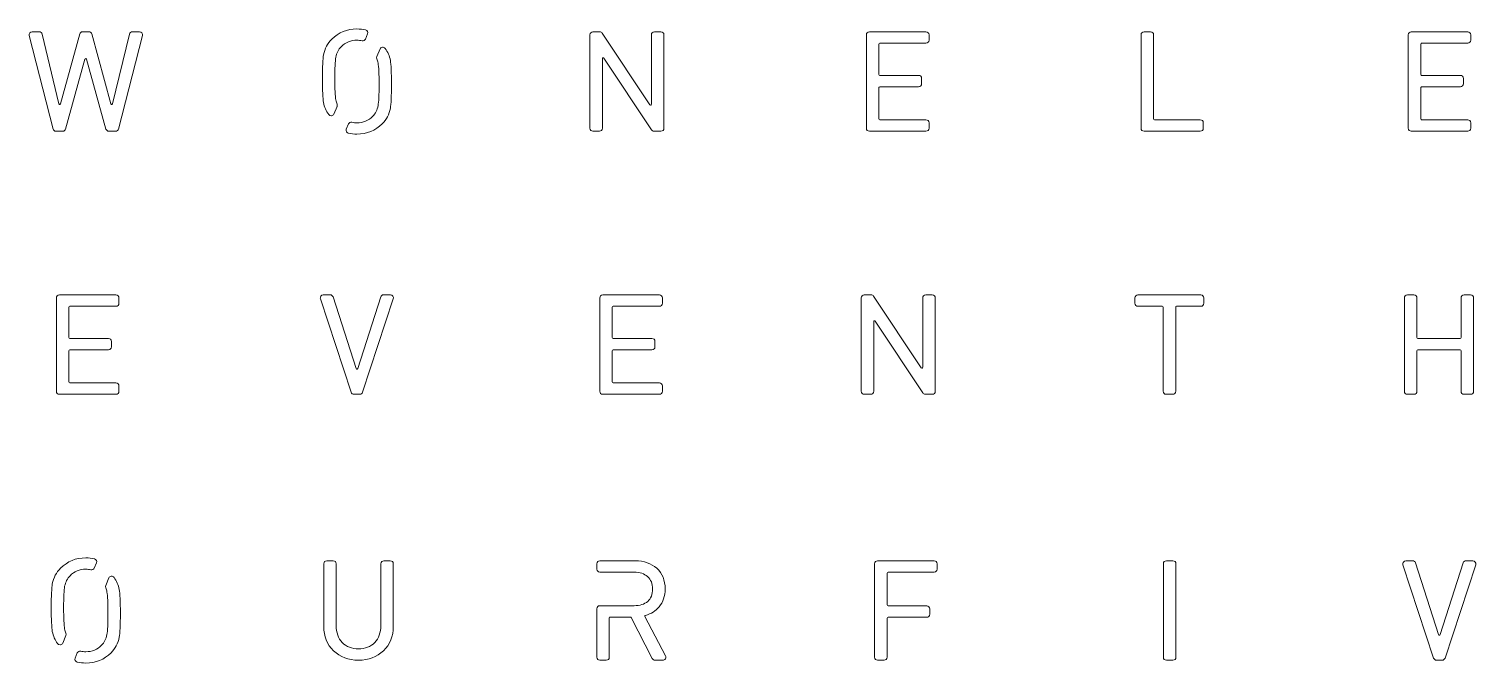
# Model space of a CAD drawing. Header units: millimetres. Extents: x -160 to 740, y -160 to 740.
# Drawn here: x 66.7 to 245.1, y 207.3 to 285.5 of the extents above; entities that cross this region are included whole.
import ezdxf

# ---------------------------------------------------------------- set-up
doc = ezdxf.new("R2010")
doc.units = ezdxf.units.MM
doc.header["$MEASUREMENT"] = 0
doc.layers.add('Layer 1', color=7, linetype='Continuous', lineweight=0)

msp = doc.modelspace()

# ---------------------------------------------------------------- linework, layer by layer
at = {"layer": 'Layer 1', "color": 250, "lineweight": 9, "true_color": 0x231f20}
for points, knots in [([(103.91, 274.79), (103.8, 274.79), (103.69, 274.84), (103.61, 274.94), (103.3, 275.37), (103.08, 275.87), (102.97, 276.43), (102.88, 276.94), (102.84, 277.9), (102.84, 279.37), (102.84, 280.84), (102.88, 281.8), (102.97, 282.31), (103.12, 283.06), (103.46, 283.71), (103.99, 284.24), (104.82, 285.08), (105.87, 285.5), (107.1, 285.5), (107.47, 285.5), (107.82, 285.46), (108.16, 285.39), (108.26, 285.36), (108.34, 285.3), (108.39, 285.2), (108.44, 285.1), (108.45, 284.99), (108.41, 284.89), (108.41, 284.89), (108.14, 284.26), (108.14, 284.26), (108.07, 284.09), (107.9, 284.01), (107.72, 284.05), (107.52, 284.09), (107.31, 284.11), (107.1, 284.11), (106.33, 284.11), (105.68, 283.84), (105.15, 283.31), (104.82, 282.96), (104.59, 282.52), (104.49, 282), (104.4, 281.53), (104.36, 280.65), (104.36, 279.37), (104.36, 278.09), (104.4, 277.21), (104.49, 276.74), (104.53, 276.56), (104.58, 276.39), (104.65, 276.22), (104.68, 276.13), (104.68, 276.03), (104.65, 275.94), (104.65, 275.94), (104.65, 275.94), (104.65, 275.94), (104.65, 275.94), (104.25, 275.01), (104.25, 275.01), (104.2, 274.89), (104.09, 274.8), (103.96, 274.79), (103.94, 274.79), (103.93, 274.79), (103.91, 274.79)], [0, 0, 0, 0, 1, 1, 1, 2, 2, 2, 3, 3, 3, 4, 4, 4, 5, 5, 5, 6, 6, 6, 7, 7, 7, 8, 8, 8, 9, 9, 9, 10, 10, 10, 11, 11, 11, 12, 12, 12, 13, 13, 13, 14, 14, 14, 15, 15, 15, 16, 16, 16, 17, 17, 17, 18, 18, 18, 19, 19, 19, 20, 20, 20, 21, 21, 21, 22, 22, 22, 22]), ([(77.34, 272.89), (77.34, 272.89), (76.51, 272.89), (76.51, 272.89), (76.34, 272.89), (76.2, 273), (76.15, 273.16), (76.15, 273.16), (73.77, 281.76), (73.77, 281.76), (73.75, 281.84), (73.68, 281.84), (73.67, 281.84), (73.65, 281.84), (73.58, 281.84), (73.56, 281.76), (73.56, 281.76), (71.18, 273.16), (71.18, 273.16), (71.13, 273), (70.99, 272.89), (70.82, 272.89), (70.82, 272.89), (69.99, 272.89), (69.99, 272.89), (69.82, 272.89), (69.67, 273), (69.63, 273.16), (69.63, 273.16), (66.69, 284.69), (66.69, 284.69), (66.66, 284.8), (66.68, 284.92), (66.75, 285.01), (66.82, 285.1), (66.93, 285.15), (67.04, 285.15), (67.04, 285.15), (67.92, 285.15), (67.92, 285.15), (68.09, 285.15), (68.24, 285.03), (68.28, 284.87), (68.28, 284.87), (70.36, 276.27), (70.36, 276.27), (70.38, 276.19), (70.45, 276.19), (70.46, 276.19), (70.48, 276.19), (70.54, 276.2), (70.56, 276.27), (70.56, 276.27), (72.92, 284.88), (72.92, 284.88), (72.96, 285.04), (73.11, 285.15), (73.27, 285.15), (73.27, 285.15), (74.06, 285.15), (74.06, 285.15), (74.22, 285.15), (74.37, 285.04), (74.41, 284.88), (74.41, 284.88), (76.77, 276.27), (76.77, 276.27), (76.79, 276.19), (76.86, 276.19), (76.87, 276.19), (76.89, 276.19), (76.95, 276.2), (76.97, 276.27), (76.97, 276.27), (79.05, 284.87), (79.05, 284.87), (79.09, 285.03), (79.24, 285.15), (79.41, 285.15), (79.41, 285.15), (80.29, 285.15), (80.29, 285.15), (80.4, 285.15), (80.51, 285.1), (80.58, 285.01), (80.65, 284.92), (80.67, 284.8), (80.64, 284.69), (80.64, 284.69), (77.7, 273.16), (77.7, 273.16), (77.66, 273), (77.51, 272.89), (77.34, 272.89)], [0, 0, 0, 0, 1, 1, 1, 2, 2, 2, 3, 3, 3, 4, 4, 4, 5, 5, 5, 6, 6, 6, 7, 7, 7, 8, 8, 8, 9, 9, 9, 10, 10, 10, 11, 11, 11, 12, 12, 12, 13, 13, 13, 14, 14, 14, 15, 15, 15, 16, 16, 16, 17, 17, 17, 18, 18, 18, 19, 19, 19, 20, 20, 20, 21, 21, 21, 22, 22, 22, 23, 23, 23, 24, 24, 24, 25, 25, 25, 26, 26, 26, 27, 27, 27, 28, 28, 28, 29, 29, 29, 30, 30, 30, 31, 31, 31, 31]), ([(144.57, 272.89), (144.57, 272.89), (143.72, 272.89), (143.72, 272.89), (143.6, 272.89), (143.48, 272.95), (143.42, 273.05), (143.42, 273.05), (137.55, 281.91), (137.55, 281.91), (137.51, 281.97), (137.45, 281.96), (137.43, 281.95), (137.41, 281.95), (137.36, 281.92), (137.36, 281.85), (137.36, 281.85), (137.36, 273.25), (137.36, 273.25), (137.36, 273.05), (137.19, 272.89), (136.99, 272.89), (136.99, 272.89), (136.18, 272.89), (136.18, 272.89), (135.98, 272.89), (135.81, 273.05), (135.81, 273.25), (135.81, 273.25), (135.81, 284.78), (135.81, 284.78), (135.81, 284.98), (135.98, 285.15), (136.18, 285.15), (136.18, 285.15), (137.03, 285.15), (137.03, 285.15), (137.15, 285.15), (137.27, 285.09), (137.34, 284.98), (137.34, 284.98), (143.2, 276.16), (143.2, 276.16), (143.24, 276.1), (143.3, 276.11), (143.32, 276.11), (143.34, 276.12), (143.4, 276.14), (143.4, 276.21), (143.4, 276.21), (143.4, 284.78), (143.4, 284.78), (143.4, 284.98), (143.56, 285.15), (143.77, 285.15), (143.77, 285.15), (144.57, 285.15), (144.57, 285.15), (144.78, 285.15), (144.94, 284.98), (144.94, 284.78), (144.94, 284.78), (144.94, 273.25), (144.94, 273.25), (144.94, 273.05), (144.78, 272.89), (144.57, 272.89)], [0, 0, 0, 0, 1, 1, 1, 2, 2, 2, 3, 3, 3, 4, 4, 4, 5, 5, 5, 6, 6, 6, 7, 7, 7, 8, 8, 8, 9, 9, 9, 10, 10, 10, 11, 11, 11, 12, 12, 12, 13, 13, 13, 14, 14, 14, 15, 15, 15, 16, 16, 16, 17, 17, 17, 18, 18, 18, 19, 19, 19, 20, 20, 20, 21, 21, 21, 22, 22, 22, 22]), ([(177.25, 272.89), (177.25, 272.89), (170.27, 272.89), (170.27, 272.89), (170.07, 272.89), (169.9, 273.05), (169.9, 273.25), (169.9, 273.25), (169.9, 284.78), (169.9, 284.78), (169.9, 284.98), (170.07, 285.15), (170.27, 285.15), (170.27, 285.15), (177.25, 285.15), (177.25, 285.15), (177.45, 285.15), (177.62, 284.98), (177.62, 284.78), (177.62, 284.78), (177.62, 284.11), (177.62, 284.11), (177.62, 283.91), (177.45, 283.74), (177.25, 283.74), (177.25, 283.74), (171.56, 283.74), (171.56, 283.74), (171.5, 283.74), (171.45, 283.69), (171.45, 283.63), (171.45, 283.63), (171.45, 279.88), (171.45, 279.88), (171.45, 279.82), (171.5, 279.77), (171.56, 279.77), (171.56, 279.77), (176.34, 279.77), (176.34, 279.77), (176.54, 279.77), (176.71, 279.61), (176.71, 279.4), (176.71, 279.4), (176.71, 278.73), (176.71, 278.73), (176.71, 278.53), (176.54, 278.36), (176.34, 278.36), (176.34, 278.36), (171.56, 278.36), (171.56, 278.36), (171.5, 278.36), (171.45, 278.32), (171.45, 278.26), (171.45, 278.26), (171.45, 274.4), (171.45, 274.4), (171.45, 274.34), (171.5, 274.3), (171.56, 274.3), (171.56, 274.3), (177.25, 274.3), (177.25, 274.3), (177.45, 274.3), (177.62, 274.13), (177.62, 273.93), (177.62, 273.93), (177.62, 273.25), (177.62, 273.25), (177.62, 273.05), (177.45, 272.89), (177.25, 272.89)], [0, 0, 0, 0, 1, 1, 1, 2, 2, 2, 3, 3, 3, 4, 4, 4, 5, 5, 5, 6, 6, 6, 7, 7, 7, 8, 8, 8, 9, 9, 9, 10, 10, 10, 11, 11, 11, 12, 12, 12, 13, 13, 13, 14, 14, 14, 15, 15, 15, 16, 16, 16, 17, 17, 17, 18, 18, 18, 19, 19, 19, 20, 20, 20, 21, 21, 21, 22, 22, 22, 23, 23, 23, 24, 24, 24, 24]), ([(211.07, 272.89), (211.07, 272.89), (204.13, 272.89), (204.13, 272.89), (203.93, 272.89), (203.76, 273.05), (203.76, 273.25), (203.76, 273.25), (203.76, 284.78), (203.76, 284.78), (203.76, 284.98), (203.93, 285.15), (204.13, 285.15), (204.13, 285.15), (204.94, 285.15), (204.94, 285.15), (205.14, 285.15), (205.31, 284.98), (205.31, 284.78), (205.31, 284.78), (205.31, 274.4), (205.31, 274.4), (205.31, 274.34), (205.35, 274.3), (205.41, 274.3), (205.41, 274.3), (211.07, 274.3), (211.07, 274.3), (211.28, 274.3), (211.44, 274.13), (211.44, 273.93), (211.44, 273.93), (211.44, 273.25), (211.44, 273.25), (211.44, 273.05), (211.28, 272.89), (211.07, 272.89)], [0, 0, 0, 0, 1, 1, 1, 2, 2, 2, 3, 3, 3, 4, 4, 4, 5, 5, 5, 6, 6, 6, 7, 7, 7, 8, 8, 8, 9, 9, 9, 10, 10, 10, 11, 11, 11, 12, 12, 12, 12]), ([(244.04, 272.89), (244.04, 272.89), (237.07, 272.89), (237.07, 272.89), (236.87, 272.89), (236.7, 273.05), (236.7, 273.25), (236.7, 273.25), (236.7, 284.78), (236.7, 284.78), (236.7, 284.98), (236.87, 285.15), (237.07, 285.15), (237.07, 285.15), (244.04, 285.15), (244.04, 285.15), (244.25, 285.15), (244.41, 284.98), (244.41, 284.78), (244.41, 284.78), (244.41, 284.11), (244.41, 284.11), (244.41, 283.91), (244.25, 283.74), (244.04, 283.74), (244.04, 283.74), (238.35, 283.74), (238.35, 283.74), (238.29, 283.74), (238.25, 283.69), (238.25, 283.63), (238.25, 283.63), (238.25, 279.88), (238.25, 279.88), (238.25, 279.82), (238.29, 279.77), (238.35, 279.77), (238.35, 279.77), (243.13, 279.77), (243.13, 279.77), (243.34, 279.77), (243.5, 279.61), (243.5, 279.4), (243.5, 279.4), (243.5, 278.73), (243.5, 278.73), (243.5, 278.53), (243.34, 278.36), (243.13, 278.36), (243.13, 278.36), (238.35, 278.36), (238.35, 278.36), (238.29, 278.36), (238.25, 278.32), (238.25, 278.26), (238.25, 278.26), (238.25, 274.4), (238.25, 274.4), (238.25, 274.34), (238.29, 274.3), (238.35, 274.3), (238.35, 274.3), (244.04, 274.3), (244.04, 274.3), (244.25, 274.3), (244.41, 274.13), (244.41, 273.93), (244.41, 273.93), (244.41, 273.25), (244.41, 273.25), (244.41, 273.05), (244.25, 272.89), (244.04, 272.89)], [0, 0, 0, 0, 1, 1, 1, 2, 2, 2, 3, 3, 3, 4, 4, 4, 5, 5, 5, 6, 6, 6, 7, 7, 7, 8, 8, 8, 9, 9, 9, 10, 10, 10, 11, 11, 11, 12, 12, 12, 13, 13, 13, 14, 14, 14, 15, 15, 15, 16, 16, 16, 17, 17, 17, 18, 18, 18, 19, 19, 19, 20, 20, 20, 21, 21, 21, 22, 22, 22, 23, 23, 23, 24, 24, 24, 24]), ([(107.1, 272.53), (106.73, 272.53), (106.37, 272.57), (106.03, 272.65), (105.93, 272.67), (105.85, 272.74), (105.8, 272.83), (105.75, 272.93), (105.74, 273.05), (105.78, 273.15), (105.78, 273.15), (106.05, 273.78), (106.05, 273.78), (106.12, 273.94), (106.29, 274.03), (106.47, 273.99), (106.67, 273.95), (106.88, 273.92), (107.1, 273.92), (107.86, 273.92), (108.52, 274.2), (109.04, 274.73), (109.37, 275.07), (109.6, 275.51), (109.7, 276.04), (109.79, 276.5), (109.83, 277.39), (109.83, 278.66), (109.83, 279.94), (109.79, 280.83), (109.7, 281.29), (109.66, 281.47), (109.61, 281.65), (109.54, 281.81), (109.51, 281.9), (109.51, 282), (109.54, 282.09), (109.54, 282.09), (109.94, 283.03), (109.94, 283.03), (109.99, 283.15), (110.1, 283.23), (110.23, 283.25), (110.37, 283.26), (110.5, 283.21), (110.58, 283.1), (110.89, 282.66), (111.11, 282.16), (111.22, 281.61), (111.22, 281.61), (111.22, 281.61), (111.22, 281.61), (111.31, 281.1), (111.35, 280.11), (111.35, 278.66), (111.35, 277.22), (111.31, 276.23), (111.22, 275.72), (111.07, 274.97), (110.73, 274.32), (110.21, 273.8), (109.37, 272.96), (108.32, 272.53), (107.1, 272.53)], [0, 0, 0, 0, 1, 1, 1, 2, 2, 2, 3, 3, 3, 4, 4, 4, 5, 5, 5, 6, 6, 6, 7, 7, 7, 8, 8, 8, 9, 9, 9, 10, 10, 10, 11, 11, 11, 12, 12, 12, 13, 13, 13, 14, 14, 14, 15, 15, 15, 16, 16, 16, 17, 17, 17, 18, 18, 18, 19, 19, 19, 20, 20, 20, 21, 21, 21, 21]), ([(104.52, 275.99), (104.52, 275.99), (104.53, 275.99), (104.53, 275.99), (104.53, 275.99), (104.52, 275.99), (104.52, 275.99)], [0, 0, 0, 0, 1, 1, 1, 2, 2, 2, 2]), ([(77.38, 240.44), (77.38, 240.44), (70.41, 240.44), (70.41, 240.44), (70.2, 240.44), (70.04, 240.61), (70.04, 240.81), (70.04, 240.81), (70.04, 252.34), (70.04, 252.34), (70.04, 252.54), (70.2, 252.71), (70.41, 252.71), (70.41, 252.71), (77.38, 252.71), (77.38, 252.71), (77.58, 252.71), (77.75, 252.54), (77.75, 252.34), (77.75, 252.34), (77.75, 251.67), (77.75, 251.67), (77.75, 251.46), (77.58, 251.3), (77.38, 251.3), (77.38, 251.3), (71.69, 251.3), (71.69, 251.3), (71.63, 251.3), (71.58, 251.25), (71.58, 251.19), (71.58, 251.19), (71.58, 247.44), (71.58, 247.44), (71.58, 247.38), (71.63, 247.33), (71.69, 247.33), (71.69, 247.33), (76.47, 247.33), (76.47, 247.33), (76.67, 247.33), (76.84, 247.17), (76.84, 246.96), (76.84, 246.96), (76.84, 246.29), (76.84, 246.29), (76.84, 246.09), (76.67, 245.92), (76.47, 245.92), (76.47, 245.92), (71.69, 245.92), (71.69, 245.92), (71.63, 245.92), (71.58, 245.87), (71.58, 245.82), (71.58, 245.82), (71.58, 241.96), (71.58, 241.96), (71.58, 241.9), (71.63, 241.85), (71.69, 241.85), (71.69, 241.85), (77.38, 241.85), (77.38, 241.85), (77.58, 241.85), (77.75, 241.69), (77.75, 241.48), (77.75, 241.48), (77.75, 240.81), (77.75, 240.81), (77.75, 240.61), (77.58, 240.44), (77.38, 240.44)], [0, 0, 0, 0, 1, 1, 1, 2, 2, 2, 3, 3, 3, 4, 4, 4, 5, 5, 5, 6, 6, 6, 7, 7, 7, 8, 8, 8, 9, 9, 9, 10, 10, 10, 11, 11, 11, 12, 12, 12, 13, 13, 13, 14, 14, 14, 15, 15, 15, 16, 16, 16, 17, 17, 17, 18, 18, 18, 19, 19, 19, 20, 20, 20, 21, 21, 21, 22, 22, 22, 23, 23, 23, 24, 24, 24, 24]), ([(107.44, 240.44), (107.44, 240.44), (106.74, 240.44), (106.74, 240.44), (106.58, 240.44), (106.44, 240.55), (106.39, 240.7), (106.39, 240.7), (102.6, 252.22), (102.6, 252.22), (102.56, 252.34), (102.58, 252.46), (102.65, 252.56), (102.72, 252.65), (102.83, 252.71), (102.95, 252.71), (102.95, 252.71), (103.8, 252.71), (103.8, 252.71), (103.96, 252.71), (104.1, 252.6), (104.15, 252.45), (104.15, 252.45), (106.99, 243.61), (106.99, 243.61), (107.01, 243.54), (107.07, 243.54), (107.09, 243.54), (107.11, 243.54), (107.17, 243.54), (107.19, 243.61), (107.19, 243.61), (110.03, 252.45), (110.03, 252.45), (110.08, 252.6), (110.22, 252.71), (110.38, 252.71), (110.38, 252.71), (111.23, 252.71), (111.23, 252.71), (111.35, 252.71), (111.46, 252.65), (111.53, 252.56), (111.6, 252.46), (111.62, 252.34), (111.58, 252.22), (111.58, 252.22), (111.58, 252.22), (111.58, 252.22), (111.58, 252.22), (107.79, 240.7), (107.79, 240.7), (107.74, 240.55), (107.6, 240.44), (107.44, 240.44)], [0, 0, 0, 0, 1, 1, 1, 2, 2, 2, 3, 3, 3, 4, 4, 4, 5, 5, 5, 6, 6, 6, 7, 7, 7, 8, 8, 8, 9, 9, 9, 10, 10, 10, 11, 11, 11, 12, 12, 12, 13, 13, 13, 14, 14, 14, 15, 15, 15, 16, 16, 16, 17, 17, 17, 18, 18, 18, 18]), ([(111.46, 252.26), (111.46, 252.26), (111.46, 252.26), (111.46, 252.26), (111.46, 252.26), (111.46, 252.26), (111.46, 252.26)], [0, 0, 0, 0, 1, 1, 1, 2, 2, 2, 2]), ([(144.38, 240.44), (144.38, 240.44), (137.4, 240.44), (137.4, 240.44), (137.2, 240.44), (137.03, 240.61), (137.03, 240.81), (137.03, 240.81), (137.03, 252.34), (137.03, 252.34), (137.03, 252.54), (137.2, 252.71), (137.4, 252.71), (137.4, 252.71), (144.38, 252.71), (144.38, 252.71), (144.58, 252.71), (144.75, 252.54), (144.75, 252.34), (144.75, 252.34), (144.75, 251.67), (144.75, 251.67), (144.75, 251.46), (144.58, 251.3), (144.38, 251.3), (144.38, 251.3), (138.68, 251.3), (138.68, 251.3), (138.62, 251.3), (138.58, 251.25), (138.58, 251.19), (138.58, 251.19), (138.58, 247.44), (138.58, 247.44), (138.58, 247.38), (138.62, 247.33), (138.68, 247.33), (138.68, 247.33), (143.47, 247.33), (143.47, 247.33), (143.67, 247.33), (143.84, 247.17), (143.84, 246.96), (143.84, 246.96), (143.84, 246.29), (143.84, 246.29), (143.84, 246.09), (143.67, 245.92), (143.47, 245.92), (143.47, 245.92), (138.68, 245.92), (138.68, 245.92), (138.62, 245.92), (138.58, 245.87), (138.58, 245.82), (138.58, 245.82), (138.58, 241.96), (138.58, 241.96), (138.58, 241.9), (138.62, 241.85), (138.68, 241.85), (138.68, 241.85), (144.38, 241.85), (144.38, 241.85), (144.58, 241.85), (144.75, 241.69), (144.75, 241.48), (144.75, 241.48), (144.75, 240.81), (144.75, 240.81), (144.75, 240.61), (144.58, 240.44), (144.38, 240.44)], [0, 0, 0, 0, 1, 1, 1, 2, 2, 2, 3, 3, 3, 4, 4, 4, 5, 5, 5, 6, 6, 6, 7, 7, 7, 8, 8, 8, 9, 9, 9, 10, 10, 10, 11, 11, 11, 12, 12, 12, 13, 13, 13, 14, 14, 14, 15, 15, 15, 16, 16, 16, 17, 17, 17, 18, 18, 18, 19, 19, 19, 20, 20, 20, 21, 21, 21, 22, 22, 22, 23, 23, 23, 24, 24, 24, 24]), ([(178.02, 240.44), (178.02, 240.44), (177.17, 240.44), (177.17, 240.44), (177.05, 240.44), (176.93, 240.51), (176.86, 240.61), (176.86, 240.61), (171, 249.47), (171, 249.47), (170.96, 249.53), (170.9, 249.52), (170.88, 249.51), (170.86, 249.51), (170.81, 249.48), (170.81, 249.41), (170.81, 249.41), (170.81, 240.81), (170.81, 240.81), (170.81, 240.61), (170.64, 240.44), (170.44, 240.44), (170.44, 240.44), (169.63, 240.44), (169.63, 240.44), (169.43, 240.44), (169.26, 240.61), (169.26, 240.81), (169.26, 240.81), (169.26, 252.34), (169.26, 252.34), (169.26, 252.54), (169.43, 252.71), (169.63, 252.71), (169.63, 252.71), (170.48, 252.71), (170.48, 252.71), (170.6, 252.71), (170.72, 252.65), (170.79, 252.54), (170.79, 252.54), (176.65, 243.71), (176.65, 243.71), (176.69, 243.65), (176.75, 243.67), (176.77, 243.67), (176.79, 243.68), (176.85, 243.7), (176.85, 243.77), (176.85, 243.77), (176.85, 252.34), (176.85, 252.34), (176.85, 252.54), (177.01, 252.71), (177.22, 252.71), (177.22, 252.71), (178.02, 252.71), (178.02, 252.71), (178.23, 252.71), (178.39, 252.54), (178.39, 252.34), (178.39, 252.34), (178.39, 240.81), (178.39, 240.81), (178.39, 240.61), (178.23, 240.44), (178.02, 240.44)], [0, 0, 0, 0, 1, 1, 1, 2, 2, 2, 3, 3, 3, 4, 4, 4, 5, 5, 5, 6, 6, 6, 7, 7, 7, 8, 8, 8, 9, 9, 9, 10, 10, 10, 11, 11, 11, 12, 12, 12, 13, 13, 13, 14, 14, 14, 15, 15, 15, 16, 16, 16, 17, 17, 17, 18, 18, 18, 19, 19, 19, 20, 20, 20, 21, 21, 21, 22, 22, 22, 22]), ([(207.66, 240.44), (207.66, 240.44), (206.86, 240.44), (206.86, 240.44), (206.65, 240.44), (206.49, 240.61), (206.49, 240.81), (206.49, 240.81), (206.49, 251.19), (206.49, 251.19), (206.49, 251.25), (206.44, 251.3), (206.38, 251.3), (206.38, 251.3), (203.38, 251.3), (203.38, 251.3), (203.18, 251.3), (203.01, 251.46), (203.01, 251.67), (203.01, 251.67), (203.01, 252.34), (203.01, 252.34), (203.01, 252.54), (203.18, 252.71), (203.38, 252.71), (203.38, 252.71), (211.13, 252.71), (211.13, 252.71), (211.34, 252.71), (211.5, 252.54), (211.5, 252.34), (211.5, 252.34), (211.5, 251.67), (211.5, 251.67), (211.5, 251.46), (211.34, 251.3), (211.13, 251.3), (211.13, 251.3), (208.14, 251.3), (208.14, 251.3), (208.08, 251.3), (208.03, 251.25), (208.03, 251.19), (208.03, 251.19), (208.03, 240.81), (208.03, 240.81), (208.03, 240.61), (207.87, 240.44), (207.66, 240.44)], [0, 0, 0, 0, 1, 1, 1, 2, 2, 2, 3, 3, 3, 4, 4, 4, 5, 5, 5, 6, 6, 6, 7, 7, 7, 8, 8, 8, 9, 9, 9, 10, 10, 10, 11, 11, 11, 12, 12, 12, 13, 13, 13, 14, 14, 14, 15, 15, 15, 16, 16, 16, 16]), ([(244.39, 240.44), (244.39, 240.44), (243.58, 240.44), (243.58, 240.44), (243.38, 240.44), (243.21, 240.61), (243.21, 240.81), (243.21, 240.81), (243.21, 245.82), (243.21, 245.82), (243.21, 245.87), (243.16, 245.92), (243.11, 245.92), (243.11, 245.92), (237.88, 245.92), (237.88, 245.92), (237.83, 245.92), (237.78, 245.87), (237.78, 245.82), (237.78, 245.82), (237.78, 240.81), (237.78, 240.81), (237.78, 240.61), (237.61, 240.44), (237.41, 240.44), (237.41, 240.44), (236.6, 240.44), (236.6, 240.44), (236.4, 240.44), (236.23, 240.61), (236.23, 240.81), (236.23, 240.81), (236.23, 252.34), (236.23, 252.34), (236.23, 252.54), (236.4, 252.71), (236.6, 252.71), (236.6, 252.71), (237.41, 252.71), (237.41, 252.71), (237.61, 252.71), (237.78, 252.54), (237.78, 252.34), (237.78, 252.34), (237.78, 247.44), (237.78, 247.44), (237.78, 247.38), (237.83, 247.33), (237.88, 247.33), (237.88, 247.33), (243.11, 247.33), (243.11, 247.33), (243.16, 247.33), (243.21, 247.38), (243.21, 247.44), (243.21, 247.44), (243.21, 252.34), (243.21, 252.34), (243.21, 252.54), (243.38, 252.71), (243.58, 252.71), (243.58, 252.71), (244.39, 252.71), (244.39, 252.71), (244.59, 252.71), (244.76, 252.54), (244.76, 252.34), (244.76, 252.34), (244.76, 240.81), (244.76, 240.81), (244.76, 240.61), (244.59, 240.44), (244.39, 240.44)], [0, 0, 0, 0, 1, 1, 1, 2, 2, 2, 3, 3, 3, 4, 4, 4, 5, 5, 5, 6, 6, 6, 7, 7, 7, 8, 8, 8, 9, 9, 9, 10, 10, 10, 11, 11, 11, 12, 12, 12, 13, 13, 13, 14, 14, 14, 15, 15, 15, 16, 16, 16, 17, 17, 17, 18, 18, 18, 19, 19, 19, 20, 20, 20, 21, 21, 21, 22, 22, 22, 23, 23, 23, 24, 24, 24, 24]), ([(70.49, 209.55), (70.37, 209.55), (70.26, 209.6), (70.19, 209.7), (69.87, 210.14), (69.65, 210.64), (69.54, 211.19), (69.45, 211.7), (69.41, 212.66), (69.41, 214.13), (69.41, 215.6), (69.45, 216.56), (69.54, 217.07), (69.69, 217.83), (70.03, 218.48), (70.56, 219), (71.4, 219.84), (72.44, 220.27), (73.67, 220.27), (74.04, 220.27), (74.39, 220.23), (74.73, 220.15), (74.83, 220.13), (74.92, 220.06), (74.97, 219.96), (75.02, 219.87), (75.02, 219.75), (74.98, 219.65), (74.98, 219.65), (74.71, 219.02), (74.71, 219.02), (74.65, 218.86), (74.47, 218.77), (74.29, 218.81), (74.1, 218.85), (73.89, 218.87), (73.67, 218.87), (72.9, 218.87), (72.25, 218.6), (71.72, 218.07), (71.39, 217.72), (71.17, 217.28), (71.06, 216.76), (70.98, 216.3), (70.93, 215.41), (70.93, 214.13), (70.93, 212.85), (70.98, 211.97), (71.06, 211.51), (71.1, 211.32), (71.15, 211.15), (71.22, 210.98), (71.26, 210.89), (71.25, 210.79), (71.22, 210.71), (71.22, 210.71), (70.83, 209.77), (70.83, 209.77), (70.77, 209.65), (70.66, 209.57), (70.53, 209.55), (70.52, 209.55), (70.5, 209.55), (70.49, 209.55)], [0, 0, 0, 0, 1, 1, 1, 2, 2, 2, 3, 3, 3, 4, 4, 4, 5, 5, 5, 6, 6, 6, 7, 7, 7, 8, 8, 8, 9, 9, 9, 10, 10, 10, 11, 11, 11, 12, 12, 12, 13, 13, 13, 14, 14, 14, 15, 15, 15, 16, 16, 16, 17, 17, 17, 18, 18, 18, 19, 19, 19, 20, 20, 20, 21, 21, 21, 21]), ([(107.28, 207.65), (106.05, 207.65), (105.02, 208.04), (104.22, 208.81), (103.41, 209.59), (103.01, 210.6), (103.01, 211.81), (103.01, 211.81), (103.01, 219.55), (103.01, 219.55), (103.01, 219.75), (103.17, 219.91), (103.37, 219.91), (103.37, 219.91), (104.17, 219.91), (104.17, 219.91), (104.38, 219.91), (104.54, 219.75), (104.54, 219.55), (104.54, 219.55), (104.54, 211.91), (104.54, 211.91), (104.54, 211.05), (104.79, 210.35), (105.29, 209.83), (105.78, 209.31), (106.46, 209.05), (107.28, 209.05), (108.11, 209.05), (108.78, 209.31), (109.29, 209.83), (109.79, 210.35), (110.04, 211.05), (110.04, 211.91), (110.04, 211.91), (110.04, 219.55), (110.04, 219.55), (110.04, 219.75), (110.21, 219.91), (110.41, 219.91), (110.41, 219.91), (111.21, 219.91), (111.21, 219.91), (111.41, 219.91), (111.58, 219.75), (111.58, 219.55), (111.58, 219.55), (111.58, 211.81), (111.58, 211.81), (111.58, 210.6), (111.17, 209.59), (110.36, 208.81), (109.55, 208.04), (108.52, 207.65), (107.28, 207.65)], [0, 0, 0, 0, 1, 1, 1, 2, 2, 2, 3, 3, 3, 4, 4, 4, 5, 5, 5, 6, 6, 6, 7, 7, 7, 8, 8, 8, 9, 9, 9, 10, 10, 10, 11, 11, 11, 12, 12, 12, 13, 13, 13, 14, 14, 14, 15, 15, 15, 16, 16, 16, 17, 17, 17, 18, 18, 18, 18]), ([(144.8, 207.65), (144.8, 207.65), (143.84, 207.65), (143.84, 207.65), (143.7, 207.65), (143.57, 207.73), (143.51, 207.85), (143.51, 207.85), (140.91, 212.92), (140.91, 212.92), (140.89, 212.95), (140.86, 212.97), (140.82, 212.97), (140.82, 212.97), (138.32, 212.97), (138.32, 212.97), (138.26, 212.97), (138.21, 212.93), (138.21, 212.87), (138.21, 212.87), (138.21, 208.02), (138.21, 208.02), (138.21, 207.81), (138.05, 207.65), (137.84, 207.65), (137.84, 207.65), (137.04, 207.65), (137.04, 207.65), (136.83, 207.65), (136.67, 207.81), (136.67, 208.02), (136.67, 208.02), (136.67, 214), (136.67, 214), (136.67, 214.2), (136.83, 214.37), (137.04, 214.37), (137.04, 214.37), (141.28, 214.37), (141.28, 214.37), (141.98, 214.37), (142.53, 214.55), (142.94, 214.9), (143.34, 215.25), (143.54, 215.76), (143.54, 216.43), (143.54, 217.1), (143.34, 217.6), (142.93, 217.96), (142.52, 218.32), (141.96, 218.5), (141.28, 218.5), (141.28, 218.5), (137.04, 218.5), (137.04, 218.5), (136.83, 218.5), (136.67, 218.67), (136.67, 218.87), (136.67, 218.87), (136.67, 219.54), (136.67, 219.54), (136.67, 219.75), (136.83, 219.91), (137.04, 219.91), (137.04, 219.91), (141.4, 219.91), (141.4, 219.91), (142.48, 219.91), (143.38, 219.6), (144.06, 218.98), (144.74, 218.35), (145.09, 217.5), (145.09, 216.44), (145.09, 215.56), (144.84, 214.82), (144.35, 214.23), (143.92, 213.73), (143.36, 213.37), (142.67, 213.17), (142.64, 213.16), (142.61, 213.14), (142.6, 213.11), (142.59, 213.09), (142.58, 213.05), (142.6, 213.02), (142.6, 213.02), (145.13, 208.19), (145.13, 208.19), (145.19, 208.07), (145.18, 207.94), (145.12, 207.83), (145.05, 207.72), (144.93, 207.65), (144.8, 207.65)], [0, 0, 0, 0, 1, 1, 1, 2, 2, 2, 3, 3, 3, 4, 4, 4, 5, 5, 5, 6, 6, 6, 7, 7, 7, 8, 8, 8, 9, 9, 9, 10, 10, 10, 11, 11, 11, 12, 12, 12, 13, 13, 13, 14, 14, 14, 15, 15, 15, 16, 16, 16, 17, 17, 17, 18, 18, 18, 19, 19, 19, 20, 20, 20, 21, 21, 21, 22, 22, 22, 23, 23, 23, 24, 24, 24, 25, 25, 25, 26, 26, 26, 27, 27, 27, 28, 28, 28, 29, 29, 29, 30, 30, 30, 31, 31, 31, 31]), ([(172.09, 207.65), (172.09, 207.65), (171.29, 207.65), (171.29, 207.65), (171.08, 207.65), (170.92, 207.81), (170.92, 208.02), (170.92, 208.02), (170.92, 219.54), (170.92, 219.54), (170.92, 219.75), (171.08, 219.91), (171.29, 219.91), (171.29, 219.91), (178.26, 219.91), (178.26, 219.91), (178.47, 219.91), (178.63, 219.75), (178.63, 219.54), (178.63, 219.54), (178.63, 218.87), (178.63, 218.87), (178.63, 218.67), (178.47, 218.5), (178.26, 218.5), (178.26, 218.5), (172.57, 218.5), (172.57, 218.5), (172.51, 218.5), (172.46, 218.46), (172.46, 218.4), (172.46, 218.4), (172.46, 214.46), (172.46, 214.46), (172.46, 214.4), (172.51, 214.35), (172.57, 214.35), (172.57, 214.35), (177.35, 214.35), (177.35, 214.35), (177.56, 214.35), (177.72, 214.19), (177.72, 213.98), (177.72, 213.98), (177.72, 213.31), (177.72, 213.31), (177.72, 213.11), (177.56, 212.94), (177.35, 212.94), (177.35, 212.94), (172.57, 212.94), (172.57, 212.94), (172.51, 212.94), (172.46, 212.89), (172.46, 212.84), (172.46, 212.84), (172.46, 208.02), (172.46, 208.02), (172.46, 207.81), (172.3, 207.65), (172.09, 207.65)], [0, 0, 0, 0, 1, 1, 1, 2, 2, 2, 3, 3, 3, 4, 4, 4, 5, 5, 5, 6, 6, 6, 7, 7, 7, 8, 8, 8, 9, 9, 9, 10, 10, 10, 11, 11, 11, 12, 12, 12, 13, 13, 13, 14, 14, 14, 15, 15, 15, 16, 16, 16, 17, 17, 17, 18, 18, 18, 19, 19, 19, 20, 20, 20, 20]), ([(207.69, 207.65), (207.69, 207.65), (206.89, 207.65), (206.89, 207.65), (206.68, 207.65), (206.52, 207.81), (206.52, 208.02), (206.52, 208.02), (206.52, 219.54), (206.52, 219.54), (206.52, 219.75), (206.68, 219.91), (206.89, 219.91), (206.89, 219.91), (207.69, 219.91), (207.69, 219.91), (207.9, 219.91), (208.06, 219.75), (208.06, 219.54), (208.06, 219.54), (208.06, 208.02), (208.06, 208.02), (208.06, 207.81), (207.9, 207.65), (207.69, 207.65)], [0, 0, 0, 0, 1, 1, 1, 2, 2, 2, 3, 3, 3, 4, 4, 4, 5, 5, 5, 6, 6, 6, 7, 7, 7, 8, 8, 8, 8]), ([(240.89, 207.65), (240.89, 207.65), (240.19, 207.65), (240.19, 207.65), (240.03, 207.65), (239.88, 207.75), (239.83, 207.9), (239.83, 207.9), (236.05, 219.43), (236.05, 219.43), (236.01, 219.54), (236.03, 219.66), (236.1, 219.76), (236.17, 219.86), (236.28, 219.91), (236.4, 219.91), (236.4, 219.91), (237.25, 219.91), (237.25, 219.91), (237.41, 219.91), (237.55, 219.81), (237.6, 219.66), (237.6, 219.66), (240.44, 210.82), (240.44, 210.82), (240.46, 210.75), (240.52, 210.74), (240.54, 210.74), (240.54, 210.74), (240.54, 210.74), (240.54, 210.74), (240.55, 210.74), (240.61, 210.75), (240.64, 210.82), (240.64, 210.82), (243.48, 219.66), (243.48, 219.66), (243.52, 219.81), (243.67, 219.91), (243.83, 219.91), (243.83, 219.91), (244.67, 219.91), (244.67, 219.91), (244.79, 219.91), (244.9, 219.86), (244.97, 219.76), (245.04, 219.66), (245.06, 219.54), (245.03, 219.43), (245.03, 219.43), (241.24, 207.9), (241.24, 207.9), (241.19, 207.75), (241.05, 207.65), (240.89, 207.65)], [0, 0, 0, 0, 1, 1, 1, 2, 2, 2, 3, 3, 3, 4, 4, 4, 5, 5, 5, 6, 6, 6, 7, 7, 7, 8, 8, 8, 9, 9, 9, 10, 10, 10, 11, 11, 11, 12, 12, 12, 13, 13, 13, 14, 14, 14, 15, 15, 15, 16, 16, 16, 17, 17, 17, 18, 18, 18, 18]), ([(73.67, 207.3), (73.3, 207.3), (72.94, 207.34), (72.61, 207.41), (72.5, 207.44), (72.42, 207.5), (72.37, 207.6), (72.32, 207.7), (72.32, 207.81), (72.36, 207.91), (72.36, 207.91), (72.62, 208.54), (72.62, 208.54), (72.69, 208.7), (72.86, 208.79), (73.04, 208.75), (73.24, 208.71), (73.45, 208.69), (73.67, 208.69), (74.43, 208.69), (75.09, 208.96), (75.61, 209.49), (75.95, 209.84), (76.17, 210.28), (76.27, 210.8), (76.36, 211.27), (76.4, 212.15), (76.4, 213.43), (76.4, 214.71), (76.36, 215.59), (76.27, 216.06), (76.24, 216.24), (76.18, 216.41), (76.12, 216.58), (76.08, 216.67), (76.08, 216.77), (76.12, 216.85), (76.12, 216.85), (76.51, 217.79), (76.51, 217.79), (76.56, 217.91), (76.67, 217.99), (76.8, 218.01), (76.94, 218.02), (77.07, 217.97), (77.15, 217.86), (77.47, 217.43), (77.68, 216.93), (77.79, 216.37), (77.79, 216.37), (77.79, 216.37), (77.79, 216.37), (77.88, 215.87), (77.93, 214.88), (77.93, 213.43), (77.93, 211.96), (77.88, 211), (77.79, 210.49), (77.64, 209.73), (77.3, 209.09), (76.78, 208.56), (75.94, 207.72), (74.89, 207.3), (73.67, 207.3)], [0, 0, 0, 0, 1, 1, 1, 2, 2, 2, 3, 3, 3, 4, 4, 4, 5, 5, 5, 6, 6, 6, 7, 7, 7, 8, 8, 8, 9, 9, 9, 10, 10, 10, 11, 11, 11, 12, 12, 12, 13, 13, 13, 14, 14, 14, 15, 15, 15, 16, 16, 16, 17, 17, 17, 18, 18, 18, 19, 19, 19, 20, 20, 20, 21, 21, 21, 21])]:
    msp.add_open_spline(points, degree=3, knots=knots, dxfattribs=at)

doc.saveas('drawing.dxf')
